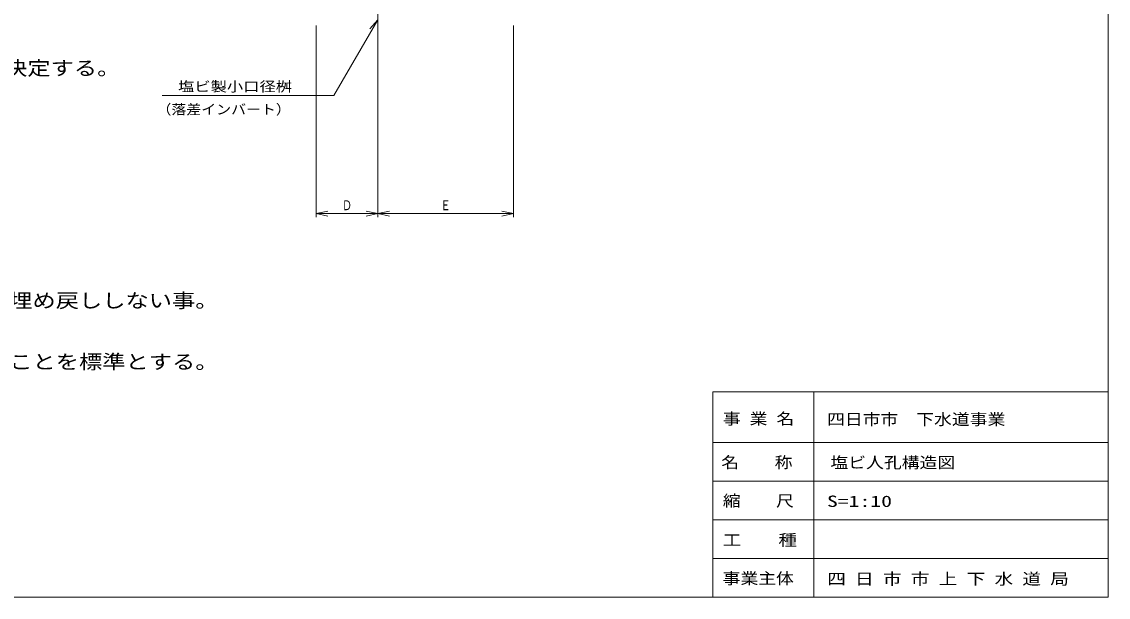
# Model space of a CAD drawing. Units: millimetres on the paper. Extents: x -392 to 404, y -283 to 281.
# Drawn here: x 123.9 to 404.2, y -282.7 to -134.1 of the extents above; entities that cross this region are included whole.
import ezdxf
from ezdxf.enums import TextEntityAlignment as Align

# ---------------------------------------------------------------- set-up
doc = ezdxf.new("R2010")
doc.units = ezdxf.units.MM
for name, color, linetype, lineweight in [('0-1__0-2__0-1_0', 7, 'Continuous', 18), ('0-2__0-3__0-3_LAYER001', 7, 'Continuous', 18), ('0-4__0-5__1-1_陣へようこそ', 7, 'Continuous', 18), ('0-7__0-1__1-0_陣へようこそ', 7, 'Continuous', 18)]:
    doc.layers.add(name, color=color, linetype=linetype, lineweight=lineweight)
doc.styles.add('ＭＳ ゴシック', font='')
doc.styles.get('ＭＳ ゴシック').set_extended_font_data('MS Gothic')

msp = doc.modelspace()

# ---------------------------------------------------------------- linework, layer by layer
at = {"layer": '0-2__0-3__0-3_LAYER001'}
msp.add_lwpolyline([(-391.757, 281.271), (-391.757, -282.729), (404.243, -282.729), (404.243, 281.271)], close=True, dxfattribs=at)
at = {"layer": '0-4__0-5__1-1_陣へようこそ'}
for p, q in [((215.759, -137.357), (215.759, 30.069)), ((215.759, -133.682), (204.479, -153.219)), ((215.759, -133.682), (213.707, -135.961)), ((199.859, -135.069), (199.859, -184.582)), ((215.759, -134.582), (215.759, -184.582)), ((250.759, -135.069), (250.759, -184.582)), ((204.479, -153.219), (160.142, -153.219)), ((199.859, -183.682), (202.859, -183.044)), ((215.759, -183.682), (199.859, -183.682)), ((199.859, -183.682), (202.859, -184.32)), ((215.759, -183.682), (212.759, -183.044)), ((215.759, -183.682), (212.759, -184.32)), ((215.759, -183.682), (218.759, -183.044)), ((215.759, -183.682), (250.759, -183.682)), ((215.759, -183.682), (218.759, -184.32)), ((250.759, -183.682), (247.759, -183.044)), ((250.759, -183.682), (247.759, -184.32))]:
    msp.add_line(p, q, dxfattribs=at)
at = {"layer": '0-7__0-1__1-0_陣へようこそ'}
for p, q in [((302.243, -229.729), (404.243, -229.729)), ((302.243, -282.729), (302.243, -229.729)), ((328.243, -229.729), (328.243, -252.729)), ((404.243, -282.729), (404.243, -229.729)), ((302.243, -242.729), (404.243, -242.729)), ((302.243, -252.729), (404.243, -252.729)), ((328.243, -252.729), (328.243, -282.729)), ((302.243, -262.729), (404.243, -262.729)), ((302.243, -272.729), (404.243, -272.729)), ((302.243, -282.729), (404.243, -282.729))]:
    msp.add_line(p, q, dxfattribs=at)

# ---------------------------------------------------------------- texts
at = {"layer": '0-1__0-2__0-1_0', "style": 'ＭＳ ゴシック', "width": 1.2}
for s, p in [('＊製品については参考とし使用材料調書により決定する。', (-6.656, -149.038)), ('またその際に砕石等の土砂を砕石基礎工上に埋め戻ししない事。', (0.673, -209.049)), ('接着剤と番線又は接合材と番線にて取付けることを標準とする。', (0.673, -224.869))]:
    msp.add_text(s, height=3.666, dxfattribs=at).set_placement(p, align=Align.BOTTOM_LEFT)
at = {"layer": '0-4__0-5__1-1_陣へようこそ', "style": 'ＭＳ ゴシック'}
for s, width, p in [('塩ビ製小口径桝', 1.2, (164.249, -152.91)), ('（落差インバート）', 1.1, (158.68, -158.825)), ('Ｄ', 0.75, (206.538, -183.565)), ('Ｅ', 0.75, (231.947, -183.565))]:
    msp.add_text(s, height=2.566, dxfattribs=dict(at, width=width)).set_placement(p, align=Align.BOTTOM_LEFT)
at = {"layer": '0-7__0-1__1-0_陣へようこそ', "style": 'ＭＳ ゴシック'}
for s, width, p in [('事 業 名', 1.15, (304.822, -238.98)), ('事 業 名', 1.15, (304.822, -238.98)), ('四日市市\u3000下水道事業', 1.15, (331.682, -239.119)), ('四日市市\u3000下水道事業', 1.15, (331.682, -239.119)), ('名    称', 1.15, (304.391, -250.244)), ('塩ビ人孔構造図', 1.15, (332.551, -250.279)), ('縮    尺', 1.15, (304.765, -260.171)), ('S=1:10', 1.4, (331.683, -260.286)), ('工    種', 1.2, (304.765, -270.301)), ('事業主体', 1.15, (304.743, -280.196)), ('四 日 市 市 上 下 水 道 局', 1.2, (331.722, -280.322))]:
    msp.add_text(s, height=2.933, dxfattribs=dict(at, width=width)).set_placement(p, align=Align.BOTTOM_LEFT)

doc.saveas('drawing.dxf')
